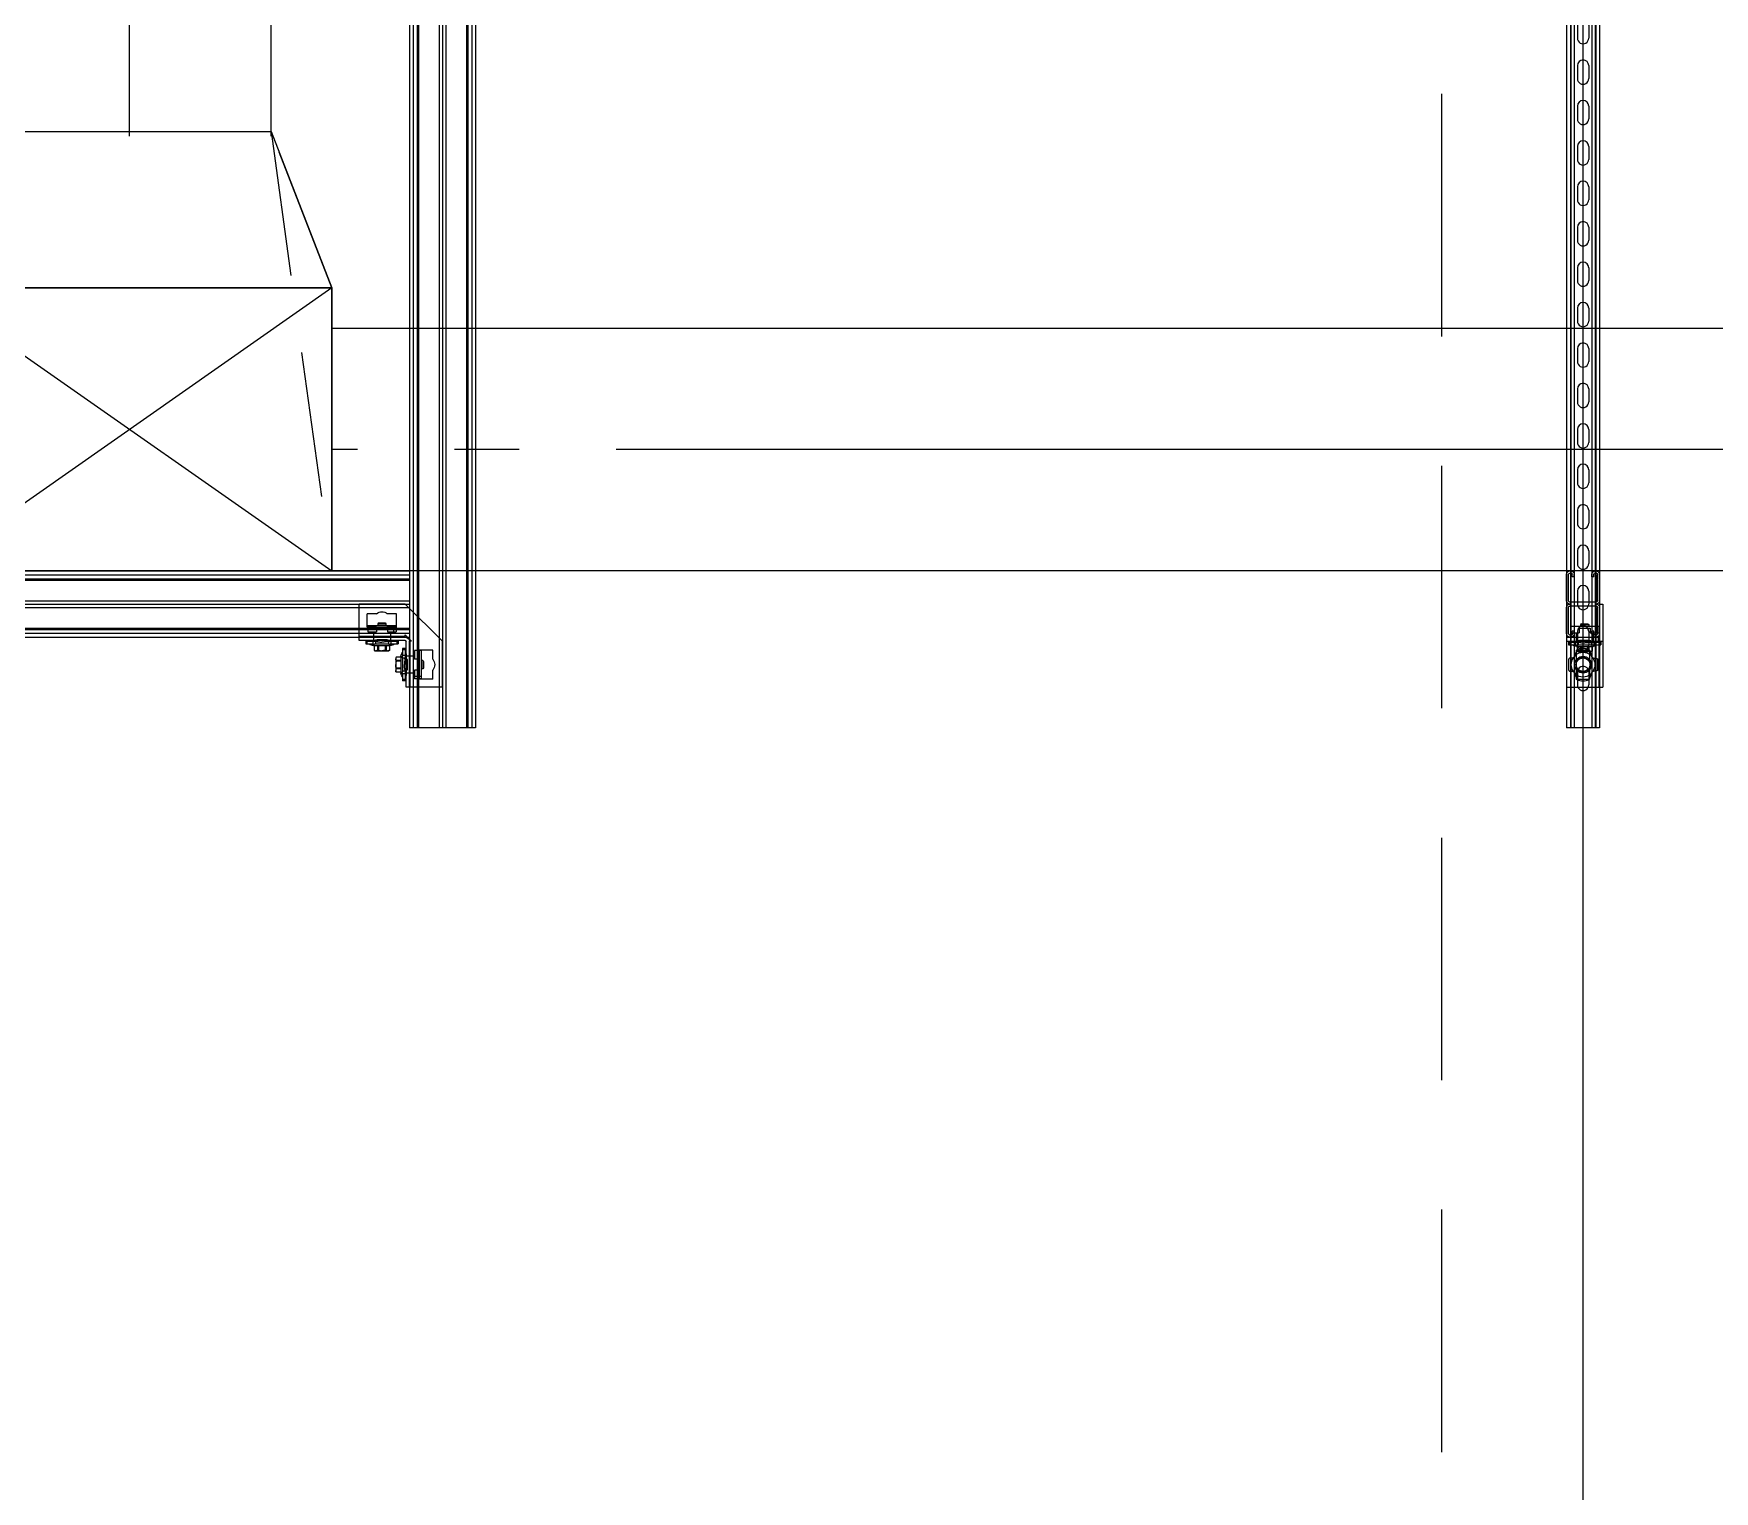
# Model space of a CAD drawing. Header units: millimetres. Extents: x 0 to 268175, y 0 to 74250.
# Drawn here: x 92769 to 94848, y 50010 to 51813 of the extents above; entities that cross this region are included whole.
import ezdxf

# ---------------------------------------------------------------- set-up
doc = ezdxf.new("R2010")
doc.units = ezdxf.units.MM
doc.header["$LTSCALE"] = 200
for name, pattern in [('CEN-GAUN', [32.2, 30, -1, 0.2, -1]), ('CEN6', [12, 10, -0.75, 0.5, -0.75]), ('HID', [2.3, 1.5, -0.8]), ('phl_thick', [0])]:
    doc.linetypes.add(name, pattern=pattern)
for name, color, linetype in [('1 CEN', 15, 'CEN-GAUN'), ('1 OA', 4, 'Continuous'), ('@@P3_P4 환상망 SUPPORT', 143, 'Continuous'), ('BA', 9, 'Continuous')]:
    doc.layers.add(name, color=color, linetype=linetype)

# ---------------------------------------------------------------- blocks, each defined once
blk = doc.blocks.new('*U4377')
at = {"layer": '@@P3_P4 환상망 SUPPORT', "linetype": 'phl_thick'}
for p, q in [((-20.5, 0), (-20.5, 1336)), ((-15.6, 0), (-15.6, 1336)), ((-15.1, 0), (-15.1, 1336)), ((-11, 0), (-11, 1336)), ((11, 0), (11, 1336)), ((15.1, 0), (15.1, 1336)), ((15.6, 0), (15.6, 1336)), ((20.5, 0), (20.5, 1336)), ((-7, 1267), (-7, 1283)), ((7, 1267), (7, 1283)), ((-7, 1217), (-7, 1233)), ((7, 1217), (7, 1233)), ((-7, 1167), (-7, 1183)), ((7, 1167), (7, 1183)), ((-7, 1117), (-7, 1133)), ((7, 1117), (7, 1133)), ((-7, 1067), (-7, 1083)), ((7, 1067), (7, 1083)), ((-7, 1017), (-7, 1033)), ((7, 1017), (7, 1033)), ((-7, 967), (-7, 983)), ((7, 967), (7, 983)), ((-7, 917), (-7, 933)), ((7, 917), (7, 933)), ((-7, 867), (-7, 883)), ((7, 867), (7, 883)), ((-7, 817), (-7, 833)), ((7, 817), (7, 833)), ((-7, 767), (-7, 783)), ((7, 767), (7, 783)), ((-7, 717), (-7, 733)), ((7, 717), (7, 733)), ((-7, 667), (-7, 683)), ((7, 667), (7, 683)), ((-7, 617), (-7, 633)), ((7, 617), (7, 633)), ((-7, 567), (-7, 583)), ((7, 567), (7, 583)), ((-7, 517), (-7, 533)), ((7, 517), (7, 533)), ((-7, 467), (-7, 483)), ((7, 467), (7, 483)), ((-7, 417), (-7, 433)), ((7, 417), (7, 433)), ((-7, 367), (-7, 383)), ((7, 367), (7, 383)), ((-7, 317), (-7, 333)), ((7, 317), (7, 333)), ((-7, 267), (-7, 283)), ((7, 267), (7, 283)), ((-7, 217), (-7, 233)), ((7, 217), (7, 233)), ((-7, 167), (-7, 183)), ((7, 167), (7, 183)), ((-7, 117), (-7, 133)), ((7, 117), (7, 133)), ((-7, 67), (-7, 83)), ((7, 67), (7, 83)), ((-7, 17), (-7, 33)), ((7, 17), (7, 33))]:
    blk.add_line(p, q, dxfattribs=at)
at = {"layer": '@@P3_P4 환상망 SUPPORT', "linetype": 'Continuous'}
for p, q in [((-20.5, 1336), (20.5, 1336)), ((-20.5, 0), (20.5, 0))]:
    blk.add_line(p, q, dxfattribs=at)
at = {"layer": '@@P3_P4 환상망 SUPPORT', "linetype": 'phl_thick'}
for centre, start, end in [((0, 1283), 0.0003, 180.0003), ((0, 1267), 180.0003, 0.0003), ((0, 1233), 0.0003, 180.0003), ((0, 1217), 180.0003, 0.0003), ((0, 1183), 0.0003, 180.0003), ((0, 1167), 180.0003, 0.0003), ((0, 1133), 0.0003, 180.0003), ((0, 1117), 180.0003, 0.0003), ((0, 1083), 0.0003, 180.0003), ((0, 1067), 180.0003, 0.0003), ((0, 1033), 0.0003, 180.0003), ((0, 1017), 180.0003, 0.0003), ((0, 983), 0.0003, 180.0003), ((0, 967), 180.0003, 0.0003), ((0, 933), 0.0003, 180.0003), ((0, 917), 180.0003, 0.0003), ((0, 883), 0.0003, 180.0003), ((0, 867), 180.0003, 0.0003), ((0, 833), 0.0003, 180.0003), ((0, 817), 180.0003, 0.0003), ((0, 783), 0.0003, 180.0003), ((0, 767), 180.0003, 0.0003), ((0, 733), 0.0003, 180.0003), ((0, 717), 180.0003, 0.0003), ((0, 683), 0.0003, 180.0003), ((0, 667), 180.0003, 0.0003), ((0, 633), 0.0003, 180.0003), ((0, 617), 180.0003, 0.0003), ((0, 583), 0.0003, 180.0003), ((0, 567), 180.0003, 0.0003), ((0, 533), 0.0003, 180.0003), ((0, 517), 180.0003, 0.0003), ((0, 483), 0.0003, 180.0003), ((0, 467), 180.0003, 0.0003), ((0, 433), 0.0003, 180.0003), ((0, 417), 180.0003, 0.0003), ((0, 383), 0.0003, 180.0003), ((0, 367), 180.0003, 0.0003), ((0, 333), 0.0003, 180.0003), ((0, 317), 180.0003, 0.0003), ((0, 283), 0.0003, 180.0003), ((0, 267), 180.0003, 0.0003), ((0, 233), 0.0003, 180.0003), ((0, 217), 180.0003, 0.0003), ((0, 183), 0.0003, 180.0003), ((0, 167), 180.0003, 0.0003), ((0, 133), 0.0003, 180.0003), ((0, 117), 180.0003, 0.0003), ((0, 83), 0.0003, 180.0003), ((0, 67), 180.0003, 0.0003), ((0, 33), 0.0003, 180.0003), ((0, 17), 180.0003, 0.0003)]:
    blk.add_arc(centre, 7, start, end, dxfattribs=at)
blk = doc.blocks.new('A$C5ad7675c')
at = {"layer": '@@P3_P4 환상망 SUPPORT', "color": 1, "linetype": 'phl_thick'}
for p, q in [((-20.5, 31.329156), (-20.5, 36.1)), ((-20.5, 4.099998), (-20.5, 29.670844)), ((-18, 4.099998), (-18, 36.1)), ((-15.6, 41), (-15.1, 41)), ((-15.6, 38.5), (-15.1, 38.5)), ((-13.5, 33.5), (-13.5, 36.9)), ((-13.5, 33.5), (-11, 33.5)), ((-11, 33.5), (-11, 36.9)), ((11, 33.5), (11, 36.9)), ((11, 33.5), (13.5, 33.5)), ((13.5, 33.5), (13.5, 36.9)), ((15.1, 41), (15.6, 41)), ((15.1, 38.5), (15.6, 38.5)), ((18, 4.099998), (18, 36.1)), ((20.5, 31.329156), (20.5, 36.1)), ((20.5, 4.099998), (20.5, 29.670844)), ((-16.4, 2.5), (16.4, 2.5)), ((-20.5, -29.670845), (-20.5, -4.099998)), ((-18, -36.099998), (-18, -4.099998)), ((-16.4, -2.5), (16.4, -2.5)), ((18, -36.099998), (18, -4.099998)), ((20.5, -29.670845), (20.5, -4.099998)), ((-20.5, -36.099998), (-20.5, -31.329155)), ((-15.6, -38.5), (-15.1, -38.5)), ((-15.6, -41), (-15.1, -41)), ((-13.5, -33.5), (-11, -33.5)), ((-13.5, -36.900002), (-13.5, -33.5)), ((-11, -36.900002), (-11, -33.5)), ((11, -33.5), (13.5, -33.5)), ((11, -36.900002), (11, -33.5)), ((13.5, -36.900002), (13.5, -33.5)), ((15.1, -38.5), (15.6, -38.5)), ((15.1, -41), (15.6, -41)), ((20.5, -36.099998), (20.5, -31.329155))]:
    blk.add_line(p, q, dxfattribs=at)
for centre, radius, start, end in [((-19.25, 31.329156), 1.250001, 180, 213.557307364), ((-15.6, 36.1), 4.9, 89.999999912, 180), ((-19.25, 29.670844), 1.25, 146.442689657, 180), ((-20.5, 30.5), 0.25, 326.44268655, 33.55731345), ((-15.6, 36.1), 2.4, 90.000009503, 180), ((-15.1, 36.9), 4.1, 0, 89.999999863), ((-15.1, 36.9), 1.6, 0, 90.000013671), ((15.1, 36.9), 4.1, 90.000000137, 180), ((15.1, 36.9), 1.6, 89.999986329, 180), ((15.6, 36.1), 4.9, 0, 90.000000087), ((15.6, 36.1), 2.4, 0, 89.999990497), ((20.5, 30.5), 0.25, 146.44268655, 213.55731345), ((19.25, 31.329156), 1.25, 326.442689657, 0), ((19.25, 29.670844), 1.250001, 0, 33.557307364), ((-16.4, 4.1), 4.1, 180, 270.000005194), ((-16.4, -4.1), 4.1, 89.999994806, 180), ((-16.4, 4.1), 1.6, 180, 270.000013671), ((16.4, 4.1), 1.6, 269.999986329, 0), ((16.4, 4.1), 4.1, 269.999994806, 0), ((16.4, -4.1), 4.1, 0, 90.000005194), ((-16.4, -4.1), 1.6, 89.999986329, 180), ((16.4, -4.1), 1.6, 0, 90.000013671), ((-19.25, -29.670844), 1.250001, 180.000058006, 213.55738022), ((-19.25, -31.329156), 1.25, 146.442616801, 180), ((-15.6, -36.1), 4.9, 180, 269.999995627), ((-20.5, -30.5), 0.25, 326.443050827, 33.556949173), ((-15.6, -36.1), 2.4, 180, 269.999990497), ((-15.1, -36.9), 1.6, 269.999986329, 0), ((-15.1, -36.9), 4.1, 269.999994806, 0), ((15.1, -36.9), 4.1, 180, 270.000005194), ((15.1, -36.9), 1.6, 180, 270.000013671), ((15.6, -36.1), 2.4, 270.000009503, 0), ((15.6, -36.1), 4.9, 270.000004373, 0), ((20.5, -30.5), 0.25, 146.443050827, 213.556949173), ((19.25, -29.670844), 1.25, 326.442616801, 0), ((19.25, -31.329156), 1.250001, 0.000058006, 33.55738022)]:
    blk.add_arc(centre, radius, start, end, dxfattribs=at)
blk = doc.blocks.new('A$Cd080613a')
at = {"layer": '@@P3_P4 환상망 SUPPORT', "color": 2, "linetype": 'phl_thick'}
for p, q in [((-20, 4.434), (-18.540497, 4.434)), ((-20, 1.034), (-20, 4.434)), ((-20, 1.034), (-18.540497, 1.034)), ((-18.540497, 4.434), (-11.18034, 4.434)), ((-18.540497, 1.034), (-18.540497, 4.434)), ((-18.540497, 1.034), (-11.18034, 1.034)), ((-13.5, 0), (-13.5, 1.034)), ((-13.5, 0), (-8, 0)), ((-11.18034, 4.434), (-10.999621, 4.526016)), ((-11.18034, 1.034), (-11.18034, 4.434)), ((-11.18034, 1.034), (-8.008727, 1.034)), ((-10.999621, 4.526016), (-10.817799, 4.607405)), ((-10.817799, 4.607405), (-10.635521, 4.678167)), ((-10.635521, 4.678167), (-10.453605, 4.738253)), ((-10.5, -10.466), (-10.5, 0)), ((-10.453605, 4.738253), (-10.273729, 4.787376)), ((-10.309559, 6.434007), (10.309559, 6.434007)), ((-10.273729, 4.787376), (-10.096742, 4.825514)), ((-10.096742, 4.825514), (-9.923378, 4.852767)), ((-9.923378, 4.852767), (-9.754732, 4.869109)), ((-9.754732, 4.869109), (-9.592018, 4.874416)), ((-9.43597, 4.869011), (-9.592018, 4.874416)), ((-9.45, 12.285517), (-8.5, 12.834)), ((-9.45, 12.285517), (-9.425949, 12.285517)), ((-9.45, 6.434), (-9.45, 12.285517)), ((-9.286802, 4.852541), (-9.43597, 4.869011)), ((-9.425949, 12.285517), (-9.225178, 12.382765)), ((-9.425949, 6.434), (-9.425949, 12.285517)), ((-9.14507, 4.825103), (-9.286802, 4.852541)), ((-9.225178, 12.382765), (-9.028632, 12.46982)), ((-9.011345, 4.786714), (-9.14507, 4.825103)), ((-9.028632, 12.46982), (-8.835734, 12.547031)), ((-8.886751, 4.737605), (-9.011345, 4.786714)), ((-8.771402, 4.677806), (-8.886751, 4.737605)), ((-8.835734, 12.547031), (-8.645934, 12.614685)), ((-8.66519, 4.60729), (-8.771402, 4.677806)), ((-8.568009, 4.52603), (-8.66519, 4.60729)), ((-8.645934, 12.614685), (-8.458704, 12.673015)), ((-8.479752, 4.434), (-8.568009, 4.52603)), ((-8.5, 12.834), (8.5, 12.834)), ((-8.383024, 4.342905), (-8.479752, 4.434)), ((-8.479752, 4.434), (8.479752, 4.434)), ((-8.458704, 12.673015), (-8.273532, 12.722205)), ((-8.298335, 4.244727), (-8.383024, 4.342905)), ((-8.225616, 4.140826), (-8.298335, 4.244727)), ((-8.273532, 12.722205), (-8.089918, 12.762387)), ((-8.164452, 4.032743), (-8.225616, 4.140826)), ((-8.114311, 3.921798), (-8.164452, 4.032743)), ((-8.073442, 3.805669), (-8.114311, 3.921798)), ((-8.089918, 12.762387), (-7.907369, 12.793645)), ((-8.041426, 3.683749), (-8.073442, 3.805669)), ((-8.018427, 3.556566), (-8.041426, 3.683749)), ((-8.004602, 3.42465), (-8.018427, 3.556566)), ((-8.006255, 0.977988), (-8.008727, 1.034)), ((-8.004136, 0.924002), (-8.006255, 0.977988)), ((-8.000031, 3.288557), (-8.004602, 3.42465)), ((-8.002394, 0.872075), (-8.004136, 0.924002)), ((-8.001102, 0.822352), (-8.002394, 0.872075)), ((-8.000288, 0.774408), (-8.001102, 0.822352)), ((-8, 0.727727), (-8.000288, 0.774408)), ((-8, -0.157176), (-8, 3.288561)), ((-7.997347, 2.169936), (-8, 2.238707)), ((-7.989459, 2.102767), (-7.997347, 2.169936)), ((-7.976272, 2.037446), (-7.989459, 2.102767)), ((-7.957771, 1.974207), (-7.976272, 2.037446)), ((-7.934047, 1.913249), (-7.957771, 1.974207)), ((-7.905217, 1.854768), (-7.934047, 1.913249)), ((-7.907369, 12.793645), (-7.725397, 12.816016)), ((-7.871396, 1.798956), (-7.905217, 1.854768)), ((-7.832213, 1.745381), (-7.871396, 1.798956)), ((-7.78686, 1.693336), (-7.832213, 1.745381)), ((-7.735268, 1.643293), (-7.78686, 1.693336)), ((-7.677382, 1.595741), (-7.735268, 1.643293)), ((-7.725397, 12.816016), (-7.543511, 12.829488)), ((-7.613221, 1.551128), (-7.677382, 1.595741)), ((-7.54299, 1.509804), (-7.613221, 1.551128)), ((-7.543511, 12.829488), (-7.361216, 12.834)), ((-7.466933, 1.472099), (-7.54299, 1.509804)), ((-7.385253, 1.438355), (-7.466933, 1.472099)), ((-7.298238, 1.408783), (-7.385253, 1.438355)), ((-7.17892, 12.829488), (-7.361216, 12.834)), ((-7.206336, 1.383563), (-7.298238, 1.408783)), ((-7.110023, 1.362871), (-7.206336, 1.383563)), ((-6.997035, 12.816016), (-7.17892, 12.829488)), ((-7.009788, 1.34687), (-7.110023, 1.362871)), ((-6.90625, 1.335597), (-7.009788, 1.34687)), ((-6.815063, 12.793645), (-6.997035, 12.816016)), ((-6.800099, 1.329011), (-6.90625, 1.335597)), ((-6.632514, 12.762387), (-6.815063, 12.793645)), ((-6.691977, 1.327135), (-6.800099, 1.329011)), ((-6.691977, 1.327135), (-6.581325, 1.329907)), ((-6.4489, 12.722205), (-6.632514, 12.762387)), ((-6.581325, 1.329907), (-6.467915, 1.337363)), ((-6.467915, 1.337363), (-6.352408, 1.349526)), ((-6.263728, 12.673015), (-6.4489, 12.722205)), ((-6.352408, 1.349526), (-6.235472, 1.366419)), ((-6.076497, 12.614685), (-6.263728, 12.673015)), ((-6.235472, 1.366419), (-6.117777, 1.387979)), ((-6.117777, 1.387979), (-6, 1.414014)), ((-5.886698, 12.547031), (-6.076497, 12.614685)), ((-6, 1.414014), (-5.30323, 1.57262)), ((-6, -1.216), (-6, 1.414014)), ((-5.6938, 12.46982), (-5.886698, 12.547031)), ((-5.497254, 12.382765), (-5.6938, 12.46982)), ((-5.296482, 12.285517), (-5.497254, 12.382765)), ((-5.30323, 1.57262), (-4.617331, 1.711087)), ((-5.296482, 12.285517), (-4.129467, 12.285517)), ((-5.296482, 6.434), (-5.296482, 12.285517)), ((-4.617331, 1.711087), (-3.940787, 1.829986)), ((-4.129467, 12.285517), (-3.727924, 12.382765)), ((-4.129467, 6.434), (-4.129467, 12.285517)), ((-3.940787, 1.829986), (-3.272149, 1.929801)), ((-3.727924, 12.382765), (-3.334832, 12.46982)), ((-3.334832, 12.46982), (-2.949037, 12.547031)), ((-3.272149, 1.929801), (-2.610019, 2.010935)), ((-2.949037, 12.547031), (-2.569437, 12.614685)), ((-2.610019, 2.010935), (-1.953047, 2.07371)), ((-2.569437, 12.614685), (-2.194977, 12.673015)), ((-2.194977, 12.673015), (-1.824632, 12.722205)), ((-1.953047, 2.07371), (-1.299912, 2.118373)), ((-1.824632, 12.722205), (-1.457404, 12.762387)), ((-1.457404, 12.762387), (-1.092307, 12.793645)), ((-1.299912, 2.118373), (-0.649322, 2.145102)), ((-1.092307, 12.793645), (-0.728363, 12.816016)), ((-0.728363, 12.816016), (-0.364591, 12.829488)), ((-0.649322, 2.145102), (0, 2.154)), ((-0.364591, 12.829488), (0, 12.834)), ((0.364591, 12.829488), (0, 12.834)), ((0.649322, 2.145102), (0, 2.154)), ((0.728363, 12.816016), (0.364591, 12.829488)), ((1.299912, 2.118373), (0.649322, 2.145102)), ((1.092307, 12.793645), (0.728363, 12.816016)), ((1.457404, 12.762387), (1.092307, 12.793645)), ((1.953047, 2.07371), (1.299912, 2.118373)), ((1.824632, 12.722205), (1.457404, 12.762387)), ((2.194977, 12.673015), (1.824632, 12.722205)), ((2.610019, 2.010935), (1.953047, 2.07371)), ((2.569437, 12.614685), (2.194977, 12.673015)), ((2.949037, 12.547031), (2.569437, 12.614685)), ((3.272149, 1.929801), (2.610019, 2.010935)), ((3.334832, 12.46982), (2.949037, 12.547031)), ((3.940787, 1.829986), (3.272149, 1.929801)), ((3.727924, 12.382765), (3.334832, 12.46982)), ((4.129467, 12.285517), (3.727924, 12.382765)), ((4.617331, 1.711087), (3.940787, 1.829986)), ((4.129467, 12.285517), (5.296482, 12.285517)), ((4.129467, 6.434), (4.129467, 12.285517)), ((5.30323, 1.57262), (4.617331, 1.711087)), ((5.296482, 12.285517), (5.517089, 12.391922)), ((5.296482, 6.434), (5.296482, 12.285517)), ((6, 1.414014), (5.30323, 1.57262)), ((5.517089, 12.391922), (5.732653, 12.48604)), ((5.732653, 12.48604), (5.943938, 12.568319)), ((5.943938, 12.568319), (6.151669, 12.639125)), ((6.117777, 1.387979), (6, 1.414014)), ((6, -1.216), (6, 1.414014)), ((6.235472, 1.366419), (6.117777, 1.387979)), ((6.151669, 12.639125), (6.356539, 12.698744)), ((6.352408, 1.349526), (6.235472, 1.366419)), ((6.467915, 1.337363), (6.352408, 1.349526)), ((6.356539, 12.698744), (6.559224, 12.747389)), ((6.581325, 1.329907), (6.467915, 1.337363)), ((6.559224, 12.747389), (6.760381, 12.785202)), ((6.691977, 1.327135), (6.581325, 1.329907)), ((6.691977, 1.327135), (6.800099, 1.329011)), ((6.760381, 12.785202), (6.960663, 12.812253)), ((6.800099, 1.329011), (6.90625, 1.335597)), ((6.90625, 1.335597), (7.009788, 1.34687)), ((6.960663, 12.812253), (7.160721, 12.828542)), ((7.009788, 1.34687), (7.110023, 1.362871)), ((7.110023, 1.362871), (7.206336, 1.383563)), ((7.160721, 12.828542), (7.361216, 12.834)), ((7.206336, 1.383563), (7.298238, 1.408783)), ((7.298238, 1.408783), (7.385253, 1.438355)), ((7.583949, 12.827266), (7.361216, 12.834)), ((7.385253, 1.438355), (7.466933, 1.472099)), ((7.466933, 1.472099), (7.54299, 1.509804)), ((7.54299, 1.509804), (7.613221, 1.551128)), ((7.806234, 12.80717), (7.583949, 12.827266)), ((7.613221, 1.551128), (7.677382, 1.595741)), ((7.677382, 1.595741), (7.735268, 1.643293)), ((7.735268, 1.643293), (7.78686, 1.693336)), ((7.78686, 1.693336), (7.832213, 1.745381)), ((8.028974, 12.773795), (7.806234, 12.80717)), ((7.832213, 1.745381), (7.871395, 1.798957)), ((7.871395, 1.798957), (7.905217, 1.854768)), ((7.905217, 1.854768), (7.934047, 1.913249)), ((7.934047, 1.913249), (7.957771, 1.974207)), ((7.957771, 1.974207), (7.976272, 2.037446)), ((7.976272, 2.037446), (7.989459, 2.102767)), ((7.989459, 2.102767), (7.997347, 2.169936)), ((7.997347, 2.169936), (8, 2.238707)), ((8, 3.288561), (8.004602, 3.42465)), ((8, -0.157176), (8, 3.288561)), ((8, 0.727727), (8.000288, 0.774408)), ((8, 0), (13.5, 0)), ((8.000288, 0.774408), (8.001102, 0.822352)), ((8.001102, 0.822352), (8.002394, 0.872075)), ((8.002394, 0.872075), (8.004128, 0.923982)), ((8.004128, 0.923982), (8.006255, 0.977988)), ((8.004602, 3.42465), (8.018427, 3.556566)), ((8.006255, 0.977988), (8.008727, 1.034)), ((8.008727, 1.034), (20, 1.034)), ((8.018427, 3.556566), (8.041426, 3.683749)), ((8.253062, 12.727113), (8.028974, 12.773795)), ((8.041426, 3.683749), (8.073442, 3.805669)), ((8.073442, 3.805669), (8.114311, 3.921798)), ((8.114311, 3.921798), (8.164452, 4.032743)), ((8.164452, 4.032743), (8.225616, 4.140826)), ((8.225616, 4.140826), (8.298335, 4.244727)), ((8.479397, 12.666988), (8.253062, 12.727113)), ((8.298335, 4.244727), (8.383024, 4.342905)), ((8.383024, 4.342905), (8.4798, 4.433966)), ((8.70889, 12.593179), (8.479397, 12.666988)), ((8.479752, 4.434), (8.567993, 4.526015)), ((9.45, 12.285517), (8.5, 12.834)), ((8.567993, 4.526015), (8.665364, 4.607404)), ((8.665364, 4.607404), (8.772082, 4.678167)), ((8.942483, 12.505333), (8.70889, 12.593179)), ((8.772082, 4.678167), (8.888251, 4.738253)), ((8.888251, 4.738253), (9.013275, 4.787375)), ((9.181157, 12.402978), (8.942483, 12.505333)), ((9.013275, 4.787375), (9.146859, 4.825513)), ((9.146859, 4.825513), (9.288848, 4.852767)), ((9.425949, 12.285517), (9.181157, 12.402978)), ((9.288848, 4.852767), (9.438622, 4.869109)), ((9.425949, 12.285517), (9.45, 12.285517)), ((9.425949, 6.434), (9.425949, 12.285517)), ((9.438622, 4.869109), (9.595039, 4.874416)), ((9.45, 6.434), (9.45, 12.285517)), ((9.757758, 4.869011), (9.595039, 4.874416)), ((9.925931, 4.852541), (9.757758, 4.869011)), ((10.099052, 4.825103), (9.925931, 4.852541)), ((10.276366, 4.786714), (10.099052, 4.825103)), ((10.45592, 4.737606), (10.276366, 4.786714)), ((10.63676, 4.677807), (10.45592, 4.737606)), ((10.5, -10.466), (10.5, 0)), ((10.81822, 4.607291), (10.63676, 4.677807)), ((10.999636, 4.526031), (10.81822, 4.607291)), ((11.18034, 4.434), (10.999636, 4.526031)), ((11.18034, 4.434), (18.540497, 4.434)), ((11.18034, 1.034), (11.18034, 4.434)), ((13.5, 0), (13.5, 1.034)), ((18.540497, 4.434), (20, 4.434)), ((18.540497, 1.034), (18.540497, 4.434)), ((20, 1.034), (20, 4.434)), ((-17.5, -10.466), (-6.800735, -10.466)), ((-17.5, -18.466001), (-17.5, -10.466)), ((-17.5, -18.466001), (17.5, -18.466001)), ((-6.800735, -16.249999), (-6.800735, -10.466)), ((-6.800735, -16.249999), (6.800735, -16.249999)), ((-6, -1.216), (6, -1.216)), ((-5, -20.63), (-5, -18.466001)), ((-4.064, -21.565999), (-5, -20.63)), ((-5, -20.63), (5, -20.63)), ((4.064, -21.565999), (5, -20.63)), ((5, -20.63), (5, -18.466001)), ((6.800735, -10.466), (17.5, -10.466)), ((6.800735, -16.249999), (6.800735, -10.466)), ((14.5, -18.466001), (14.5, -10.466)), ((17.5, -18.466001), (17.5, -10.466)), ((-4.064, -21.565999), (4.064, -21.565999))]:
    blk.add_line(p, q, dxfattribs=at)
for centre, start, end in [((-10.309559, -0.066037), 90.000000636, 136.186859386), ((10.309559, -0.066037), 43.813140614, 89.999999364)]:
    blk.add_arc(centre, 6.500044, start, end, dxfattribs=at)
for centre, start_param, end_param in [((-6, -0.157176), 3.1415926536, 4.7123889763), ((6, -0.157176), 4.7123889844, 6.2831853072)]:
    blk.add_ellipse(centre, major_axis=(2, 0), ratio=0.529412, start_param=start_param, end_param=end_param, dxfattribs=at)
blk = doc.blocks.new('A$C1199bcb0')
at = {"layer": '@@P3_P4 환상망 SUPPORT', "color": 2, "linetype": 'phl_thick'}
for p, q in [((-18, 6), (-17.99649, 6.117777)), ((-18, -6), (-18, 6)), ((-17.99649, 6.117777), (-17.986084, 6.235472)), ((-17.986084, 6.235472), (-17.968693, 6.352408)), ((-17.968693, 6.352408), (-17.944448, 6.467915)), ((-17.944448, 6.467915), (-17.913618, 6.581325)), ((-17.913618, 6.581325), (-17.876478, 6.691977)), ((-17.876478, 6.691977), (-17.832987, 6.800099)), ((-17.832987, 6.800099), (-17.782843, 6.90625)), ((-17.782843, 6.90625), (-17.726339, 7.009788)), ((-17.726339, 7.009788), (-17.663683, 7.110023)), ((-17.663683, 7.110023), (-17.595186, 7.206336)), ((-17.595186, 7.206336), (-17.521322, 7.298238)), ((-17.521322, 7.298238), (-17.442581, 7.385253)), ((-17.442581, 7.385253), (-17.359451, 7.466933)), ((-17.359451, 7.466933), (-17.272411, 7.54299)), ((-17.272411, 7.54299), (-17.182116, 7.613221)), ((-17.182116, 7.613221), (-17.089214, 7.677382)), ((-17.089214, 7.677382), (-16.99437, 7.735268)), ((-16.99437, 7.735268), (-16.898317, 7.78686)), ((-16.898317, 7.78686), (-16.801819, 7.832213)), ((-16.801819, 7.832213), (-16.705605, 7.871396)), ((-16.705605, 7.871396), (-16.608332, 7.905217)), ((-16.608332, 7.905217), (-16.509245, 7.934047)), ((-16.509245, 7.934047), (-16.408728, 7.957771)), ((-16.408728, 7.957771), (-16.307163, 7.976272)), ((-16.307163, 7.976272), (-16.204935, 7.989459)), ((-16.204935, 7.989459), (-16.102423, 7.997347)), ((-16.102423, 7.997347), (-16, 8)), ((-16, 8), (-14.439052, 8)), ((-14.439049, 8.000031), (-14.231407, 8.004602)), ((-14.231407, 8.004602), (-14.024026, 8.018427)), ((-14.024026, 8.018427), (-13.817566, 8.041426)), ((-13.817566, 8.041426), (-13.612699, 8.073442)), ((-13.612699, 8.073442), (-13.410096, 8.114311)), ((-13.410096, 8.114311), (-13.208317, 8.164452)), ((-13.208317, 8.164452), (-13.002339, 8.225616)), ((-13.002339, 8.225616), (-12.793396, 8.298335)), ((-12.793396, 8.298335), (-12.583125, 8.383024)), ((-12.583125, 8.383024), (-12.373108, 8.479752)), ((-12.373108, 8.479752), (-12.202334, 8.568009)), ((-12.202334, 8.568009), (-12.032001, 8.66519)), ((-12.032001, 8.66519), (-11.862731, 8.771353)), ((-11.862731, 8.771353), (-11.69539, 8.886751)), ((-11.69539, 8.886751), (-11.530483, 9.011345)), ((-11.530483, 9.011345), (-11.36902, 9.14507)), ((-11.36902, 9.14507), (-11.212824, 9.286802)), ((-11.212824, 9.286802), (-11.06258, 9.43597)), ((-11.06258, 9.43597), (-10.918729, 9.592018)), ((-10.918729, 9.592018), (-10.782094, 9.754732)), ((-10.782094, 9.754732), (-10.652928, 9.923378)), ((-10.652928, 9.923378), (-10.532238, 10.096755)), ((-10.532238, 10.096755), (-10.420465, 10.273729)), ((-10.420465, 10.273729), (-10.317712, 10.453605)), ((-10.317712, 10.453605), (-10.224151, 10.635519)), ((-10.224151, 10.635519), (-10.14017, 10.817799)), ((-10.14017, 10.817799), (-10.065554, 10.999621)), ((-10.065554, 10.999621), (-10, 11.18034)), ((-10, 11.18034), (-7.5, 18.540497)), ((-8.5, -4.129467), (-8.5, 4.129467)), ((-7.862192, 17.474161), (-8, 17.5)), ((-8, 17.068443), (-8, 17.5)), ((-7.826223, 5.296482), (-7.478477, 5.497254)), ((-7.478477, 5.497254), (-7.13805, 5.6938)), ((-7.13805, 5.6938), (-6.803941, 5.886698)), ((-6.803941, 5.886698), (-6.475198, 6.076497)), ((-6.475198, 6.076497), (-6.150906, 6.263728)), ((-6.150906, 6.263728), (-5.830178, 6.4489)), ((-5.830178, 6.4489), (-5.512148, 6.632514)), ((-5.512148, 6.632514), (-4.880781, 6.997035)), ((-4.880781, 6.997035), (-4.565745, 7.17892)), ((-4.565745, 7.17892), (-4.25, 7.361216)), ((-4.25, 7.361216), (-3.934255, 7.543511)), ((-3.934255, 7.543511), (-3.619219, 7.725397)), ((-3.619219, 7.725397), (-3.304035, 7.907369)), ((-3.304035, 7.907369), (-2.987851, 8.089918)), ((-2.987851, 8.089918), (-2.669822, 8.273532)), ((-2.669822, 8.273532), (-2.349094, 8.458704)), ((-2.349094, 8.458704), (-2.024802, 8.645934)), ((-2.024802, 8.645934), (-1.696059, 8.835734)), ((-1.696059, 8.835734), (-1.361951, 9.028632)), ((-1.361951, 9.028632), (-1.021523, 9.225178)), ((-1.021523, 9.225178), (-0.673776, 9.425949)), ((1.09777, 9.181157), (0.673776, 9.425949)), ((1.511166, 8.942483), (1.09777, 9.181157)), ((1.91576, 8.70889), (1.511166, 8.942483)), ((2.313254, 8.479397), (1.91576, 8.70889)), ((2.705276, 8.253062), (2.313254, 8.479397)), ((3.093409, 8.028974), (2.705276, 8.253062)), ((3.479206, 7.806234), (3.093409, 8.028974)), ((3.864216, 7.583949), (3.479206, 7.806234)), ((4.597267, 7.160721), (3.864216, 7.583949)), ((4.943779, 6.960663), (4.597267, 7.160721)), ((5.290677, 6.760381), (4.943779, 6.960663)), ((5.639091, 6.559224), (5.290677, 6.760381)), ((5.990151, 6.356539), (5.639091, 6.559224)), ((6.344997, 6.151669), (5.990151, 6.356539)), ((6.704797, 5.943938), (6.344997, 6.151669)), ((7.444122, 5.517089), (6.704797, 5.943938)), ((7.826223, 5.296482), (7.444122, 5.517089)), ((10, 11.18034), (7.5, 18.540497)), ((8.5, -4.129467), (8.5, 4.129467)), ((10.0619, 11.00917), (10, 11.18034)), ((10.131785, 10.837331), (10.0619, 11.00917)), ((10.20982, 10.665387), (10.131785, 10.837331)), ((10.296167, 10.493907), (10.20982, 10.665387)), ((10.390993, 10.323456), (10.296167, 10.493907)), ((10.494428, 10.154656), (10.390993, 10.323456)), ((10.605843, 9.989169), (10.494428, 10.154656)), ((10.724691, 9.827928), (10.605843, 9.989169)), ((10.850639, 9.671434), (10.724691, 9.827928)), ((10.983347, 9.520192), (10.850639, 9.671434)), ((11.122479, 9.374703), (10.983347, 9.520192)), ((11.26755, 9.235579), (11.122479, 9.374703)), ((11.417344, 9.103769), (11.26755, 9.235579)), ((11.571177, 8.979536), (11.417344, 9.103769)), ((11.728471, 8.863041), (11.571177, 8.979536)), ((11.888385, 8.754602), (11.728471, 8.863041)), ((12.049542, 8.654679), (11.888385, 8.754602)), ((12.211309, 8.563124), (12.049542, 8.654679)), ((12.373108, 8.479752), (12.211309, 8.563124)), ((12.583125, 8.383024), (12.373118, 8.4798)), ((12.793396, 8.298335), (12.583125, 8.383024)), ((13.002339, 8.225616), (12.793396, 8.298335)), ((13.208317, 8.164452), (13.002339, 8.225616)), ((13.410096, 8.114311), (13.208317, 8.164452)), ((13.612699, 8.073442), (13.410096, 8.114311)), ((13.817566, 8.041426), (13.612699, 8.073442)), ((14.024026, 8.018427), (13.817566, 8.041426)), ((14.231407, 8.004602), (14.024026, 8.018427)), ((14.439052, 8), (14.231407, 8.004602)), ((14.439052, 8), (14.690674, 8)), ((14.690674, 8), (14.945595, 8)), ((14.945595, 8), (15.203898, 8)), ((15.203898, 8), (15.465673, 8)), ((15.465673, 8), (15.731009, 8)), ((15.731009, 8), (16, 8)), ((16.102423, 7.997347), (16, 8)), ((16.204935, 7.989459), (16.102423, 7.997347)), ((16.307163, 7.976272), (16.204935, 7.989459)), ((16.408728, 7.957771), (16.307163, 7.976272)), ((16.509245, 7.934047), (16.408728, 7.957771)), ((16.608332, 7.905217), (16.509245, 7.934047)), ((16.705605, 7.871395), (16.608332, 7.905217)), ((16.801819, 7.832213), (16.705605, 7.871395)), ((16.898317, 7.78686), (16.801819, 7.832213)), ((16.99437, 7.735268), (16.898317, 7.78686)), ((17.089214, 7.677382), (16.99437, 7.735268)), ((17.182116, 7.613221), (17.089214, 7.677382)), ((17.272411, 7.54299), (17.182116, 7.613221)), ((17.359451, 7.466933), (17.272411, 7.54299)), ((17.442581, 7.385253), (17.359451, 7.466933)), ((17.521322, 7.298238), (17.442581, 7.385253)), ((17.595186, 7.206336), (17.521322, 7.298238)), ((17.663683, 7.110023), (17.595186, 7.206336)), ((17.726339, 7.009788), (17.663683, 7.110023)), ((17.782843, 6.90625), (17.726339, 7.009788)), ((17.832987, 6.800099), (17.782843, 6.90625)), ((17.876478, 6.691977), (17.832987, 6.800099)), ((17.913618, 6.581325), (17.876478, 6.691977)), ((17.944448, 6.467915), (17.913618, 6.581325)), ((17.968693, 6.352408), (17.944448, 6.467915)), ((17.986084, 6.235472), (17.968693, 6.352408)), ((17.99649, 6.117777), (17.986084, 6.235472)), ((18, 6), (17.99649, 6.117777)), ((18, -6), (18, 6)), ((-17.99649, -6.117777), (-18, -6)), ((-17.986084, -6.235472), (-17.99649, -6.117777)), ((-17.968693, -6.352408), (-17.986084, -6.235472)), ((-17.944448, -6.467915), (-17.968693, -6.352408)), ((-17.913618, -6.581325), (-17.944448, -6.467915)), ((-17.876478, -6.691977), (-17.913618, -6.581325)), ((-17.832987, -6.800099), (-17.876478, -6.691977)), ((-17.782843, -6.90625), (-17.832987, -6.800099)), ((-17.726339, -7.009788), (-17.782843, -6.90625)), ((-17.663683, -7.110023), (-17.726339, -7.009788)), ((-17.595186, -7.206336), (-17.663683, -7.110023)), ((-17.521322, -7.298238), (-17.595186, -7.206336)), ((-17.442581, -7.385253), (-17.521322, -7.298238)), ((-17.359451, -7.466933), (-17.442581, -7.385253)), ((-17.272411, -7.54299), (-17.359451, -7.466933)), ((-17.182116, -7.613221), (-17.272411, -7.54299)), ((-17.089214, -7.677382), (-17.182116, -7.613221)), ((-16.99437, -7.735268), (-17.089214, -7.677382)), ((-16.898317, -7.78686), (-16.99437, -7.735268)), ((-16.801819, -7.832213), (-16.898317, -7.78686)), ((-16.705605, -7.871395), (-16.801819, -7.832213)), ((-16.608332, -7.905217), (-16.705605, -7.871395)), ((-16.509245, -7.934047), (-16.608332, -7.905217)), ((-16.408728, -7.957771), (-16.509245, -7.934047)), ((-16.307163, -7.976272), (-16.408728, -7.957771)), ((-16.204935, -7.989459), (-16.307163, -7.976272)), ((-16.102423, -7.997347), (-16.204935, -7.989459)), ((-16, -8), (-16.102423, -7.997347)), ((-16, -8), (-14.439052, -8)), ((-14.231407, -8.004602), (-14.439052, -8)), ((-14.024026, -8.018427), (-14.231407, -8.004602)), ((-13.817566, -8.041426), (-14.024026, -8.018427)), ((-13.612699, -8.073442), (-13.817566, -8.041426)), ((-13.410096, -8.114311), (-13.612699, -8.073442)), ((-13.208317, -8.164452), (-13.410096, -8.114311)), ((-13.002339, -8.225616), (-13.208317, -8.164452)), ((-12.793396, -8.298335), (-13.002339, -8.225616)), ((-12.583125, -8.383024), (-12.793396, -8.298335)), ((-12.373118, -8.4798), (-12.583125, -8.383024)), ((-12.202317, -8.567993), (-12.373108, -8.479752)), ((-12.031596, -8.665364), (-12.202317, -8.567993)), ((-11.861625, -8.77208), (-12.031596, -8.665364)), ((-11.693248, -8.888251), (-11.861625, -8.77208)), ((-11.528074, -9.013275), (-11.693248, -8.888251)), ((-11.366937, -9.146872), (-11.528074, -9.013275)), ((-11.210513, -9.288848), (-11.366937, -9.146872)), ((-11.059873, -9.438622), (-11.210513, -9.288848)), ((-10.916073, -9.595039), (-11.059873, -9.438622)), ((-10.779813, -9.757758), (-10.916073, -9.595039)), ((-10.651197, -9.925931), (-10.779813, -9.757758)), ((-10.530719, -10.099052), (-10.651197, -9.925931)), ((-10.41886, -10.276366), (-10.530719, -10.099052)), ((-10.316502, -10.45592), (-10.41886, -10.276366)), ((-10.223629, -10.63676), (-10.316502, -10.45592)), ((-10.140051, -10.81822), (-10.223629, -10.63676)), ((-10.065572, -10.999636), (-10.140051, -10.81822)), ((-10, -11.18034), (-10.065572, -10.999636)), ((-7.5, -18.540497), (-10, -11.18034)), ((-7.444122, -5.517089), (-7.826223, -5.296482)), ((-6.704797, -5.943938), (-7.444122, -5.517089)), ((-6.344997, -6.151669), (-6.704797, -5.943938)), ((-5.990151, -6.356539), (-6.344997, -6.151669)), ((-5.639091, -6.559224), (-5.990151, -6.356539)), ((-5.290677, -6.760381), (-5.639091, -6.559224)), ((-4.943779, -6.960663), (-5.290677, -6.760381)), ((-4.597267, -7.160721), (-4.943779, -6.960663)), ((-4.25, -7.361216), (-4.597267, -7.160721)), ((-3.864216, -7.583949), (-4.25, -7.361216)), ((-3.479206, -7.806234), (-3.864216, -7.583949)), ((-3.093409, -8.028974), (-3.479206, -7.806234)), ((-2.705276, -8.253062), (-3.093409, -8.028974)), ((-2.313254, -8.479397), (-2.705276, -8.253062)), ((-1.91576, -8.70889), (-2.313254, -8.479397)), ((-1.511166, -8.942483), (-1.91576, -8.70889)), ((-1.09777, -9.181157), (-1.511166, -8.942483)), ((-0.673776, -9.425949), (-1.09777, -9.181157)), ((0.673776, -9.425949), (1.09777, -9.181157)), ((1.09777, -9.181157), (1.511166, -8.942483)), ((1.511166, -8.942483), (1.91576, -8.70889)), ((1.91576, -8.70889), (2.313254, -8.479397)), ((2.313254, -8.479397), (2.705276, -8.253062)), ((2.705276, -8.253062), (3.093409, -8.028974)), ((3.093409, -8.028974), (3.479206, -7.806234)), ((3.479206, -7.806234), (3.864216, -7.583949)), ((3.864216, -7.583949), (4.25, -7.361216)), ((4.25, -7.361216), (4.597267, -7.160721)), ((4.597267, -7.160721), (4.943779, -6.960663)), ((4.943779, -6.960663), (5.290677, -6.760381)), ((5.290677, -6.760381), (5.639091, -6.559224)), ((5.639091, -6.559224), (5.990151, -6.356539)), ((5.990151, -6.356539), (6.344997, -6.151669)), ((6.344997, -6.151669), (6.704797, -5.943938)), ((6.704797, -5.943938), (7.070754, -5.732653)), ((7.070754, -5.732653), (7.444122, -5.517089)), ((7.444122, -5.517089), (7.826223, -5.296482)), ((7.5, -18.540497), (10, -11.18034)), ((8, -17.5), (7.862205, -17.474163)), ((8, -17.5), (8, -17.068485)), ((10, -11.18034), (10.079742, -10.963325)), ((10.079742, -10.963325), (10.172623, -10.744906)), ((10.172623, -10.744906), (10.279159, -10.526212)), ((10.279159, -10.526212), (10.399189, -10.309495)), ((10.399189, -10.309495), (10.532238, -10.096755)), ((10.532238, -10.096755), (10.678125, -9.889198)), ((10.678125, -9.889198), (10.835908, -9.688932)), ((10.835908, -9.688932), (11.004268, -9.497615)), ((11.004268, -9.497615), (11.182281, -9.316057)), ((11.182281, -9.316057), (11.36902, -9.14507)), ((11.36902, -9.14507), (11.563231, -8.985682)), ((11.563231, -8.985682), (11.762086, -8.839511)), ((11.762086, -8.839511), (11.96414, -8.706587)), ((11.96414, -8.706587), (12.168209, -8.586729)), ((12.168209, -8.586729), (12.373108, -8.479752)), ((12.373108, -8.479752), (12.583125, -8.383024)), ((12.583125, -8.383024), (12.793396, -8.298335)), ((12.793396, -8.298335), (13.002339, -8.225616)), ((13.002339, -8.225616), (13.208317, -8.164452)), ((13.208317, -8.164452), (13.410096, -8.114311)), ((13.410096, -8.114311), (13.612699, -8.073442)), ((13.612699, -8.073442), (13.817566, -8.041426)), ((13.817566, -8.041426), (14.024026, -8.018427)), ((14.024026, -8.018427), (14.231407, -8.004602)), ((14.231407, -8.004602), (14.439052, -8)), ((14.439052, -8), (14.690674, -8)), ((14.690674, -8), (14.945595, -8)), ((14.945595, -8), (15.203898, -8)), ((15.203898, -8), (15.465673, -8)), ((15.465673, -8), (15.731009, -8)), ((15.731009, -8), (16, -8)), ((16, -8), (16.102423, -7.997347)), ((16.102423, -7.997347), (16.204935, -7.989459)), ((16.204935, -7.989459), (16.307163, -7.976272)), ((16.307163, -7.976272), (16.408728, -7.957771)), ((16.408728, -7.957771), (16.509245, -7.934047)), ((16.509245, -7.934047), (16.608332, -7.905217)), ((16.608332, -7.905217), (16.705605, -7.871396)), ((16.705605, -7.871396), (16.801819, -7.832213)), ((16.801819, -7.832213), (16.898317, -7.78686)), ((16.898317, -7.78686), (16.99437, -7.735268)), ((16.99437, -7.735268), (17.089214, -7.677382)), ((17.089214, -7.677382), (17.182116, -7.613221)), ((17.182116, -7.613221), (17.272411, -7.54299)), ((17.272411, -7.54299), (17.359451, -7.466933)), ((17.359451, -7.466933), (17.442581, -7.385253)), ((17.442581, -7.385253), (17.521322, -7.298238)), ((17.521322, -7.298238), (17.595186, -7.206336)), ((17.595186, -7.206336), (17.663683, -7.110023)), ((17.663683, -7.110023), (17.726339, -7.009788)), ((17.726339, -7.009788), (17.782843, -6.90625)), ((17.782843, -6.90625), (17.832987, -6.800099)), ((17.832987, -6.800099), (17.876478, -6.691977)), ((17.876478, -6.691977), (17.913618, -6.581325)), ((17.913618, -6.581325), (17.944448, -6.467915)), ((17.944448, -6.467915), (17.968693, -6.352408)), ((17.968693, -6.352408), (17.986084, -6.235472)), ((17.986084, -6.235472), (17.99649, -6.117777)), ((17.99649, -6.117777), (18, -6))]:
    blk.add_line(p, q, dxfattribs=at)
for radius in [10.3, 8.5]:
    blk.add_circle((0, 0), radius, dxfattribs=at)
for radius, start, end in [(15, 145.575707658, 214.424292384), (15, 48.189685111, 131.810314902), (9.45, 145.911393746, 154.088606254), (20, 67.975687163, 112.024312837), (9.45, 85.911393747, 94.088606253), (9.45, 25.911393746, 34.088606254), (15, 0, 34.424292384), (15, 325.575707658, 0), (15, 228.189685098, 311.810314889), (9.45, 205.911393746, 214.088606254), (20, 247.975687163, 292.024312837), (9.45, 265.911393747, 274.088606253), (9.45, 325.911393746, 334.088606254)]:
    blk.add_arc((0, 0), radius, start, end, dxfattribs=at)
blk = doc.blocks.new('A$C9372a8f5')
at = {"layer": '@@P3_P4 환상망 SUPPORT', "color": 6, "linetype": 'phl_thick'}
for p, q in [((-41, 45), (4.999983, 45)), ((-41, 41), (-41, 45)), ((4.999983, 41), (4.999983, 45)), ((5, 45), (62, 45)), ((5, 0), (5, 45)), ((62, 0), (62, 45)), ((-41, 41), (4.999983, 41)), ((0, 0), (0, 40)), ((0, 39), (5, 39)), ((4, 39), (4, 40)), ((5, 41), (62, 41)), ((5, 40), (62, 40)), ((16, 28.5), (27.265017, 28.5)), ((16, 12), (16, 28.5)), ((40.734982, 28.5), (52, 28.5)), ((52, 12), (52, 28.5)), ((0, 0), (62, 0)), ((16, 12), (27.265017, 12)), ((40.734982, 12), (52, 12))]:
    blk.add_line(p, q, dxfattribs=at)
for centre, radius, start, end in [((-1, 40), 1, 0, 89.999999993), ((-1, 40), 5, 0, 11.537327247), ((34, 20.25), 10.65, 50.773119719, 129.226880281), ((34, 20.25), 10.65, 230.773119719, 309.226880281)]:
    blk.add_arc(centre, radius, start, end, dxfattribs=at)
at = {"layer": '@@P3_P4 환상망 SUPPORT', "color": 2, "linetype": 'Continuous', "xscale": -1, "rotation": 270}
blk.add_blockref('A$Cd080613a', (5, 22.5), dxfattribs=at)
at = {"layer": '@@P3_P4 환상망 SUPPORT', "color": 2, "rotation": 270}
blk.add_blockref('A$C1199bcb0', (34, 20.5), dxfattribs=at)
blk = doc.blocks.new('*U4396')
at = {"layer": '@@P3_P4 환상망 SUPPORT', "linetype": 'phl_thick'}
for p, q in [((0, 41), (2836, 41)), ((0, -41), (0, 41)), ((0, 36.1), (2836, 36.1)), ((0, 31.3), (2836, 31.3)), ((0, 30.6), (2836, 30.6)), ((0, 30.4), (2836, 30.4)), ((0, 29.7), (2836, 29.7)), ((2836, -41), (2836, 41)), ((0, 4.1), (2836, 4.1)), ((0, 0), (2836, 0)), ((0, -4.1), (2836, -4.1)), ((0, -29.7), (2836, -29.7)), ((0, -30.4), (2836, -30.4)), ((0, -30.6), (2836, -30.6)), ((0, -31.3), (2836, -31.3)), ((0, -36.1), (2836, -36.1)), ((0, -41), (2836, -41))]:
    blk.add_line(p, q, dxfattribs=at)
blk = doc.blocks.new('*U3733')
at = {"layer": '@@P3_P4 환상망 SUPPORT', "linetype": 'phl_thick'}
for p, q in [((0, 41), (718, 41)), ((0, -41), (0, 41)), ((0, 36.1), (718, 36.1)), ((0, 31.329156), (718, 31.329156)), ((0, 30.638193), (718, 30.638193)), ((0, 30.361807), (718, 30.361807)), ((0, 29.670844), (718, 29.670844)), ((718, -41), (718, 41)), ((0, 4.099998), (718, 4.099998)), ((0, 0), (718, 0)), ((0, -4.099998), (718, -4.099998)), ((0, -29.670845), (718, -29.670845)), ((0, -30.361809), (718, -30.361809)), ((0, -30.638191), (718, -30.638191)), ((0, -31.329155), (718, -31.329155)), ((0, -36.099998), (718, -36.099998)), ((0, -41), (718, -41))]:
    blk.add_line(p, q, dxfattribs=at)
blk = doc.blocks.new('A$Cc3c98554')
at = {"layer": '@@P3_P4 환상망 SUPPORT', "color": 6, "linetype": 'phl_thick'}
for p, q in [((-57, 0), (0, 0)), ((0, -45), (0, 0)), ((-103, -46), (-57.000017, -0.000015)), ((-46, -12), (-34.734983, -12)), ((-46, -28.5), (-46, -12)), ((-21.265018, -12), (-10, -12)), ((-10, -28.5), (-10, -12)), ((-64.816234, -46), (-57, -38.183766)), ((-57, -41), (-57, -38.183766)), ((-57, -40), (0, -40)), ((-57, -41), (0, -41)), ((-46, -28.5), (-34.734983, -28.5)), ((-21.265018, -28.5), (-10, -28.5)), ((-103, -103), (-103, -46)), ((-91, -57), (-74.5, -57)), ((-91, -68.265017), (-91, -57)), ((-74.5, -68.265017), (-74.5, -57)), ((-64.816234, -46), (-62, -46)), ((-63, -103), (-63, -46)), ((-62, -103), (-62, -46)), ((-58, -103), (-58, -46)), ((-57, -45), (0, -45)), ((-91, -93), (-91, -81.734982)), ((-74.5, -93), (-74.5, -81.734982)), ((-103, -103), (-58, -103)), ((-91, -93), (-74.5, -93))]:
    blk.add_line(p, q, dxfattribs=at)
for centre, radius, start, end in [((-28, -20.25), 10.65, 50.773127024, 129.226880882), ((-57, -46), 5, 90.000000002, 180), ((-28, -20.25), 10.65, 230.773119118, 309.226872976), ((-57, -46), 1, 90.000000007, 180), ((-82.75, -75), 10.65, 140.773119117, 219.226872976), ((-82.75, -75), 10.65, 320.773127024, 39.226880883)]:
    blk.add_arc(centre, radius, start, end, dxfattribs=at)
at = {"layer": '@@P3_P4 환상망 SUPPORT', "color": 2, "linetype": 'Continuous'}
for p, rotation in [((-28, -45), 180), ((-58, -75), 270)]:
    blk.add_blockref('A$Cd080613a', p, dxfattribs=dict(at, rotation=rotation))

msp = doc.modelspace()

# ---------------------------------------------------------------- linework, layer by layer
at = {"layer": '1 CEN'}
msp.add_line((94685.2, 61303.5), (94685.2, 44634.9), dxfattribs=at)
at = {"layer": '1 OA', "color": 1, "linetype": 'CEN6', "ltscale": 0.8}
for p, q in [((92887.5, 51685.8), (92887.5, 52323.2)), ((102769.2, 51298.2), (93137.5, 51298.2))]:
    msp.add_line(p, q, dxfattribs=at)
at = {"layer": '1 OA'}
for p, q in [((93062.5, 51685.8), (93062.5, 52323.2)), ((102769.2, 51448.2), (93137.5, 51448.2)), ((102769.2, 51148.2), (93137.5, 51148.2))]:
    msp.add_line(p, q, dxfattribs=at)
at = {"layer": '1 OA', "color": 4}
msp.add_lwpolyline([(92637.5, 51498.2), (92712.5, 51691.8), (93062.5, 51691.8), (93137.5, 51498.2), (92637.5, 51498.2)], dxfattribs=at)
at = {"layer": '1 OA', "color": 4, "linetype": 'HID', "ltscale": 0.6}
msp.add_lwpolyline([(93062.5, 51691.8), (93137.5, 51148.2), (93137.5, 51498.2), (93062.5, 51691.8)], dxfattribs=at)
at = {"layer": '1 OA'}
msp.add_lwpolyline([(92637.5, 51498.2), (93137.5, 51498.2), (93137.5, 51148.2), (92637.5, 51148.2), (92637.5, 51498.2)], dxfattribs=at)
at = {"layer": '1 OA', "color": 1, "linetype": 'CEN6', "ltscale": 0.8}
msp.add_lwpolyline([(92637.5, 51148.2), (92637.5, 51498.2), (93137.5, 51148.2), (93137.5, 51498.2), (92637.5, 51148.2)], dxfattribs=at)
at = {"layer": 'BA', "linetype": 'HID'}
msp.add_line((94510.2, 56798.2), (94510.2, 46948.2), dxfattribs=at)

# ---------------------------------------------------------------- block references
at = {"layer": '@@P3_P4 환상망 SUPPORT', "linetype": 'Continuous', "xscale": -1}
for name, p, rotation in [('*U4396', (93274.5, 53790.2), 89.99999999999972), ('*U3733', (92515.5, 51107.2), 180), ('A$C5ad7675c', (94685.3, 51107.2), 359.9999999999999)]:
    msp.add_blockref(name, p, dxfattribs=dict(at, rotation=rotation))
at = {"layer": '@@P3_P4 환상망 SUPPORT', "linetype": 'Continuous', "rotation": 180}
msp.add_blockref('*U4377', (94685.3, 52290.2), dxfattribs=at)
at = {"layer": '@@P3_P4 환상망 SUPPORT', "color": 6, "xscale": -1}
msp.add_blockref('A$Cc3c98554', (93171.5, 51107.2), dxfattribs=at)
at = {"layer": '@@P3_P4 환상망 SUPPORT', "color": 6, "rotation": 270}
msp.add_blockref('A$C9372a8f5', (94664.8, 51066.2), dxfattribs=at)

doc.saveas('drawing.dxf')
